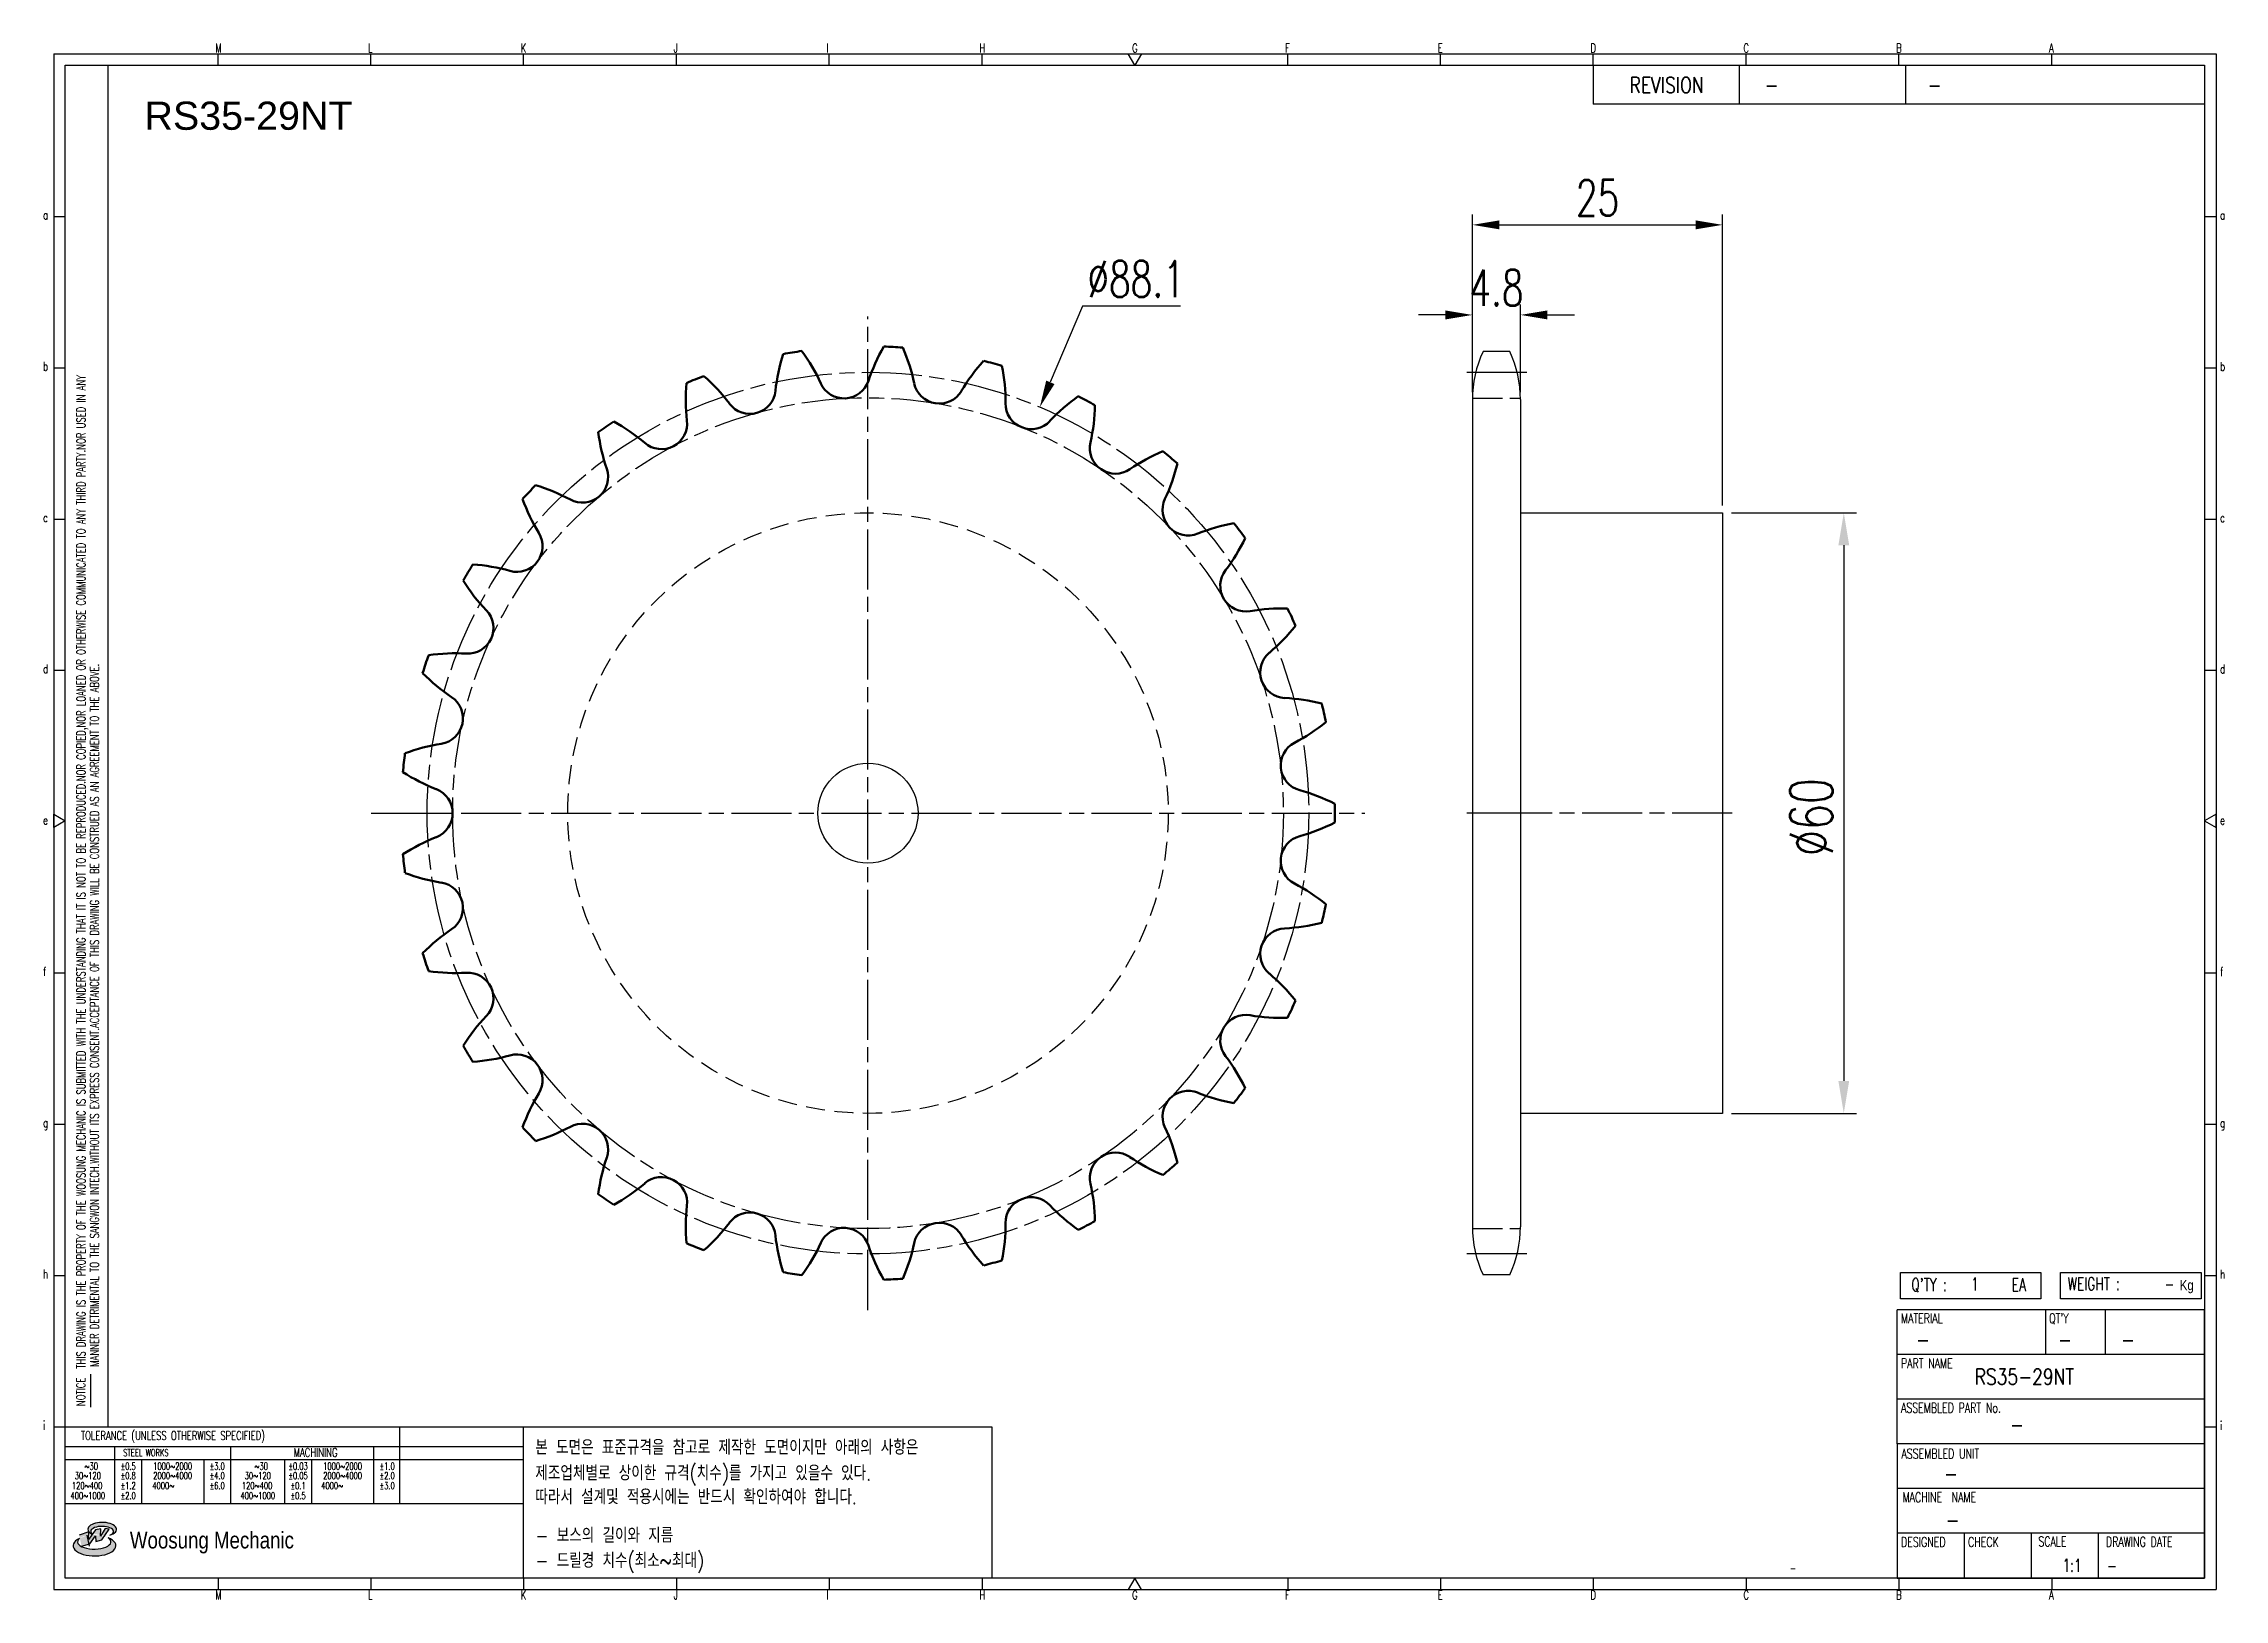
# Model space of a CAD drawing. Header units: millimetres. Extents: x -44811 to -44593, y 1097 to 1252.
import ezdxf
from ezdxf.enums import TextEntityAlignment as Align

# ---------------------------------------------------------------- set-up
doc = ezdxf.new("R2010")
doc.units = ezdxf.units.MM
for name, pattern in [('AM_ISO02W050', [7.5, 6, -1.5]), ('AM_ISO02W050x2', [3.75, 3, -0.75]), ('AM_ISO08W050', [18, 12, -1.5, 3, -1.5]), ('AM_ISO08W050x2', [9, 6, -0.75, 1.5, -0.75]), ('HIDDEN', [9.525, 6.35, -3.175])]:
    doc.linetypes.add(name, pattern=pattern)
for name, color, linetype, lineweight in [('AM_0N', 7, 'Continuous', 50), ('AM_3N', 6, 'AM_ISO02W050', 25), ('AM_7', 4, 'AM_ISO08W050', 25), ('AM_7N', 4, 'AM_ISO08W050', 25)]:
    doc.layers.add(name, color=color, linetype=linetype, lineweight=lineweight)
for name, color, linetype in [('HL', 2, 'HIDDEN'), ('S-DIM', 7, 'Continuous'), ('TITLE', 7, 'Continuous'), ('도면레이아웃', 7, 'Continuous')]:
    doc.layers.add(name, color=color, linetype=linetype)
doc.styles.add('HAN', font='ROMANS.shx', dxfattribs={"width": 0.7, "bigfont": 'whgtxt.shx'})
doc.styles.add('HKD_ST2', font='romans.shx', dxfattribs={"width": 0.7, "height": 4, "bigfont": '@extfont2.shx'})
doc.styles.add('HSG', font='SIMPLEX.shx', dxfattribs={"width": 0.7, "bigfont": 'HSG.shx'})
doc.styles.add('ROMANS', font='romans.shx', dxfattribs={"width": 0.7, "bigfont": 'whgtxt.shx'})
doc.styles.add('SLDTEXTSTYLE4', font='arial.ttf', dxfattribs={"width": 0.8})
doc.styles.get("Standard").update_dxf_attribs({"font": 'arial.ttf'})
doc.dimstyles.new('APP6', dxfattribs={"dimscale": 1.5, "dimtxt": 2.4, "dimasz": 1.8, "dimexe": 0.7, "dimexo": 0.5, "dimgap": 0.6, "dimtad": 1, "dimtoh": 1, "dimdec": 1, "dimrnd": 0.01, "dimzin": 9, "dimdsep": 46, "dimtxsty": 'HSG', "dimcen": 0, "dimclrd": 1, "dimclre": 1, "dimclrt": 256, "dimazin": 2, "dimtp": 1, "dimtm": 1, "dimtfac": 0.5, "dimtdec": 1, "dimtofl": 0, "dimtmove": 0, "dimatfit": 3, "dimfxl": 0, "dimtvp": 1, "dimtolj": 2, "dimlwd": -1, "dimlwe": -1, "dimarcsym": 0})
doc.dimstyles.new('APP8', dxfattribs={"dimscale": 1.8, "dimtxt": 2.4, "dimasz": 1.8, "dimexe": 0.7, "dimexo": 0.5, "dimgap": 0.6, "dimtad": 1, "dimtoh": 1, "dimdec": 1, "dimrnd": 0.01, "dimzin": 9, "dimdsep": 46, "dimtxsty": 'HSG', "dimcen": 0, "dimclrd": 1, "dimclre": 1, "dimclrt": 256, "dimazin": 2, "dimtp": 1, "dimtm": 1, "dimtfac": 0.5, "dimtdec": 1, "dimtofl": 0, "dimtmove": 0, "dimatfit": 3, "dimfxl": 0, "dimtvp": 1, "dimtolj": 2, "dimlwd": -1, "dimlwe": -1, "dimarcsym": 0})

# ---------------------------------------------------------------- blocks, each defined once
blk = doc.blocks.new('SUYWSHJH')
at = {"layer": '도면레이아웃'}
h = blk.add_hatch(color=10, dxfattribs=at)
h.paths.add_polyline_path([(1.544, 35.177), (1.554, 34.966), (1.779, 35.034), (2.054, 35.422), (1.908, 35.446), (1.728, 35.167), (1.741, 35.439), (1.547, 35.405), (1.292, 35.041), (1.295, 35.33), (0.943, 35.208), (1.03, 34.8), (1.336, 34.885)])
edge = h.paths.add_edge_path()
edge.add_ellipse((1.795, 35.421), major_axis=(-0.53, 0), ratio=0.487785, start_angle=122.36065, end_angle=403.39574)
edge.add_line((1.411, 35.244), (1.419, 35.261))
edge.add_ellipse((1.798, 35.344), major_axis=(-0.423, 0), ratio=0.444396, start_angle=131.58977, end_angle=386.19408, ccw=False)
edge = h.paths.add_edge_path()
edge.add_ellipse((1.512, 34.815), major_axis=(-0.793, 0), ratio=0.480113, start_angle=314.67633, end_angle=590.85213)
edge.add_ellipse((1.501, 34.958), major_axis=(-0.62, 0), ratio=0.43311, start_angle=331.7024, end_angle=574.42495, ccw=False)
for p, q in [((0, 90.118), (80.15, 90.118)), ((0, 90.118), (0, 33.191)), ((6.089, 89.693), (6.089, 90.118)), ((11.753, 89.693), (11.753, 90.118)), ((17.418, 89.693), (17.418, 90.118)), ((23.082, 89.693), (23.082, 90.118)), ((28.746, 89.693), (28.746, 90.118)), ((34.411, 89.693), (34.411, 90.118)), ((45.739, 89.693), (45.739, 90.118)), ((51.404, 89.693), (51.404, 90.118)), ((57.068, 89.693), (57.068, 90.118)), ((62.732, 89.693), (62.732, 90.118)), ((68.397, 89.693), (68.397, 90.118)), ((74.061, 89.693), (74.061, 90.118)), ((80.15, 90.118), (80.15, 33.191)), ((0, 84.085), (0.425, 84.085)), ((79.725, 84.085), (80.15, 84.085)), ((0, 78.478), (0.425, 78.478)), ((79.725, 78.478), (80.15, 78.478)), ((0, 72.87), (0.425, 72.87)), ((79.725, 72.87), (80.15, 72.87)), ((0, 67.262), (0.425, 67.262)), ((79.725, 67.262), (80.15, 67.262)), ((0, 56.047), (0.425, 56.047)), ((79.725, 56.047), (80.15, 56.047)), ((0, 50.439), (0.425, 50.439)), ((79.725, 50.439), (80.15, 50.439)), ((0, 44.832), (0.425, 44.832)), ((79.725, 44.832), (80.15, 44.832)), ((1.377, 39.947), (1.377, 41.174)), ((0, 39.224), (0.425, 39.224)), ((79.725, 39.224), (80.15, 39.224)), ((0, 33.191), (80.15, 33.191)), ((6.089, 33.616), (6.089, 33.191)), ((11.753, 33.616), (11.753, 33.191)), ((17.418, 33.616), (17.418, 33.191)), ((23.082, 33.616), (23.082, 33.191)), ((28.746, 33.616), (28.746, 33.191)), ((34.411, 33.616), (34.411, 33.191)), ((45.739, 33.616), (45.739, 33.191)), ((51.404, 33.616), (51.404, 33.191)), ((57.068, 33.616), (57.068, 33.191)), ((62.732, 33.616), (62.732, 33.191)), ((68.397, 33.616), (68.397, 33.191)), ((74.061, 33.616), (74.061, 33.191))]:
    blk.add_line(p, q)
at = {"color": 2}
for p, q in [((2.017, 39.224), (2.017, 89.693)), ((0.425, 39.224), (17.418, 39.224)), ((12.816, 39.224), (12.816, 36.382)), ((17.418, 33.616), (17.418, 39.224)), ((0.425, 38.487), (17.418, 38.487)), ((0.425, 38.012), (17.418, 38.012)), ((2.257, 38.487), (2.257, 36.382)), ((3.257, 38.012), (3.257, 36.382)), ((5.557, 38.012), (5.557, 36.382)), ((6.557, 38.5), (6.557, 36.382)), ((8.557, 38.012), (8.557, 36.382)), ((9.557, 38.026), (9.557, 36.382)), ((11.857, 38.487), (11.857, 36.382)), ((0.425, 36.382), (17.418, 36.382))]:
    blk.add_line(p, q, dxfattribs=at)
at = {"color": 6, "ltscale": 0.5}
for p, q in [((57.068, 89.693), (57.068, 88.246)), ((62.47, 89.693), (62.47, 88.246)), ((68.635, 89.693), (68.635, 88.246)), ((79.725, 88.246), (57.068, 88.246)), ((68.336, 38.59), (68.336, 43.563)), ((79.725, 43.563), (68.336, 43.563)), ((73.827, 43.563), (73.827, 41.905)), ((76.037, 43.563), (76.037, 41.905)), ((79.725, 38.59), (79.725, 43.563)), ((79.725, 41.905), (68.336, 41.905)), ((79.725, 40.248), (68.336, 40.248)), ((68.336, 38.59), (68.336, 33.616)), ((79.725, 38.59), (68.336, 38.59)), ((79.725, 33.616), (79.725, 38.59)), ((79.725, 36.932), (68.336, 36.932)), ((79.725, 35.274), (68.336, 35.274)), ((70.822, 33.616), (70.822, 35.274)), ((73.309, 33.616), (73.309, 35.274)), ((75.796, 33.616), (75.796, 35.274)), ((68.336, 33.616), (79.725, 33.616))]:
    blk.add_line(p, q, dxfattribs=at)
for points in [[(40.075, 89.693), (39.83, 90.118), (40.32, 90.118)], [(0.425, 89.693), (79.725, 89.693), (79.725, 33.616), (0.425, 33.616)], [(0.425, 61.679), (0, 61.433), (0, 61.924)], [(79.725, 61.679), (80.15, 61.433), (80.15, 61.924)], [(40.075, 33.616), (39.83, 33.191), (40.32, 33.191)]]:
    blk.add_lwpolyline(points, close=True)
at = {"layer": 'TITLE', "color": 20}
for p, q in [((68.449, 43.961), (68.449, 44.936)), ((68.449, 44.936), (73.654, 44.936)), ((73.654, 44.936), (73.654, 43.961)), ((74.39, 43.961), (74.39, 44.936)), ((74.39, 44.936), (79.595, 44.936)), ((79.595, 44.936), (79.595, 43.961)), ((73.654, 43.961), (68.449, 43.961)), ((79.595, 43.961), (74.39, 43.961))]:
    blk.add_line(p, q, dxfattribs=at)
at = {"layer": '도면레이아웃'}
for p, q in [((1.295, 35.33), (0.943, 35.208)), ((1.03, 34.8), (1.336, 34.885)), ((1.224, 35.208), (1.311, 34.8)), ((1.224, 35.208), (1.224, 35.208)), ((1.547, 35.405), (1.292, 35.041)), ((1.292, 35.041), (1.295, 35.33)), ((1.336, 34.885), (1.544, 35.177)), ((1.419, 35.261), (1.411, 35.244)), ((1.544, 35.177), (1.554, 34.966)), ((1.741, 35.439), (1.547, 35.405)), ((1.554, 34.966), (1.779, 35.034)), ((1.908, 35.446), (1.728, 35.167)), ((1.728, 35.167), (1.741, 35.439)), ((1.779, 35.034), (2.054, 35.422)), ((2.054, 35.422), (1.908, 35.446))]:
    blk.add_line(p, q, dxfattribs=at)
for centre, major_axis, ratio, start_param, end_param in [((1.795, 35.421), (-0.53, 0), 0.487785, 2.135596, 7.040584), ((1.512, 34.815), (-0.793, 0), 0.480113, 5.492138, 10.312315), ((1.501, 34.958), (-0.62, 0), 0.43311, 5.789299, 10.025607), ((1.798, 35.344), (-0.423, 0), 0.444396, 2.296675, 6.740358)]:
    blk.add_ellipse(centre, major_axis=major_axis, ratio=ratio, start_param=start_param, end_param=end_param, dxfattribs=at)
at = {"color": 4, "style": 'HKD_ST2', "width": 0.7}
for s, p in [('M', (5.988, 90.164)), ('L', (11.652, 90.164)), ('K', (17.316, 90.164)), ('J', (22.981, 90.164)), ('I', (28.645, 90.164)), ('H', (34.309, 90.164)), ('G', (39.974, 90.164)), ('F', (45.638, 90.164)), ('E', (51.302, 90.164)), ('D', (56.967, 90.164)), ('C', (62.631, 90.164)), ('B', (68.295, 90.164)), ('A', (73.96, 90.164)), ('a', (-0.395, 83.976)), ('a', (80.305, 83.97)), ('b', (-0.395, 78.368)), ('b', (80.305, 78.362)), ('c', (-0.395, 72.76)), ('c', (80.305, 72.754)), ('d', (-0.395, 67.153)), ('d', (80.305, 67.147)), ('e', (-0.395, 61.545)), ('e', (80.305, 61.539)), ('f', (-0.395, 55.937)), ('f', (80.305, 55.931)), ('g', (-0.395, 50.33)), ('g', (80.305, 50.324)), ('h', (-0.395, 44.722)), ('h', (80.305, 44.716)), ('i', (-0.395, 39.114)), ('i', (80.305, 39.108)), ('M', (5.988, 32.824)), ('L', (11.652, 32.824)), ('K', (17.316, 32.824)), ('J', (22.981, 32.824)), ('I', (28.645, 32.824)), ('H', (34.309, 32.824)), ('G', (39.974, 32.824)), ('F', (45.638, 32.824)), ('E', (51.302, 32.824)), ('D', (56.967, 32.824)), ('C', (62.631, 32.824)), ('B', (68.295, 32.824)), ('A', (73.96, 32.824))]:
    blk.add_text(s, height=0.326, dxfattribs=at).set_placement(p)
for s, height, style, width, p in [('REVISION', 0.5806, 'HAN', 0.8, (58.415, 88.664)), ('-', 0.581, 'HAN', 0.8, (63.426, 88.664)), ('-', 0.581, 'HAN', 0.8, (69.468, 88.664)), ("Q'TY : ", 0.4746, 'HKD_ST2', 0.7, (68.857, 44.253)), ('1', 0.475, 'HKD_ST2', 0.7, (71.071, 44.275)), ('EA', 0.4746, 'HKD_ST2', 0.7, (72.578, 44.253)), ('WEIGHT : ', 0.4746, 'HKD_ST2', 0.7, (74.65, 44.286)), ('-', 0.581, 'HAN', 0.8, (69.029, 42.157)), ('-', 0.581, 'HAN', 0.8, (74.289, 42.157)), ('-', 0.581, 'HAN', 0.8, (76.623, 42.157)), ('-', 0.581, 'HAN', 0.8, (72.515, 39.013)), ('-', 0.581, 'HAN', 0.8, (70.067, 37.189)), ('-', 0.581, 'HAN', 0.8, (70.126, 35.48)), ('1:1', 0.4746, 'HKD_ST2', 0.7, (74.458, 33.848)), ('-', 0.475, 'HKD_ST2', 0.7, (76.112, 33.837))]:
    blk.add_text(s, height=height, dxfattribs=dict(style=style, width=width)).set_placement(p)
at = {"color": 1, "style": 'HKD_ST2', "width": 0.7}
for s, p in [(' THIS DRAWING IS THE PROPERTY OF THE WOOSUNG MECHANIC IS SUBMITTED WITH THE UNDERSTANDING THAT IT IS NOT TO BE REPRODUCED.NOR COPIED,NOR LOANED OR OTHERWISE COMMUNICATED TO ANY THIRD PARTY.NOR USED IN ANY', (1.173, 41.217)), ('MANNER DETRIMENTAL TO THE SANGWON INTECH.WITHOUT ITS EXPRESS CONSENT.ACCEPTANCE OF THIS DRAWING WILL BE CONSTRUED AS AN AGREEMENT TO THE ABOVE.', (1.672, 41.447))]:
    blk.add_text(s, height=0.326266, rotation=90, dxfattribs=at).set_placement(p)
at = {"style": 'HKD_ST2', "width": 0.7}
blk.add_text('-', height=0.475, dxfattribs=at).set_placement((78.613, 44.286), align=Align.RIGHT)
at = {"color": 4, "style": 'HKD_ST2', "width": 0.7}
for s, height, p in [('MATERIAL', 0.3651, (68.474, 43.425)), ("QT'Y", 0.3651, (73.965, 43.425)), ('PART NAME', 0.3651, (68.474, 41.756)), ('ASSEMBLED PART No.', 0.36511, (68.474, 40.109)), ('ASSEMBLED UNIT', 0.36511, (68.49, 38.408)), ('MACHINE  NAME', 0.36511, (68.532, 36.794)), ('DESIGNED', 0.3651, (68.474, 35.136)), ('CHECK', 0.3651, (70.961, 35.136)), ('SCALE', 0.3651, (73.566, 35.153)), ('DRAWING DATE', 0.36511, (76.071, 35.141))]:
    blk.add_text(s, height=height, dxfattribs=at).set_placement(p, align=Align.TOP_LEFT)
at = {"style": 'HKD_ST2', "width": 0.7}
blk.add_text('NOTICE', height=0.3263, rotation=90, dxfattribs=at).set_placement((1.163, 39.988))
for s, height, style, width, p in [('TOLERANCE (UNLESS OTHERWISE SPECIFIED)', 0.32627, 'HKD_ST2', 0.7, (4.417, 38.896)), ('-', 0.326, 'ROMANS', 0.65, (64.469, 33.975))]:
    blk.add_text(s, height=height, dxfattribs=dict(style=style, width=width)).set_placement(p, align=Align.MIDDLE_CENTER)
at = {"color": 4, "style": 'HKD_ST2', "width": 0.7}
for s, height, p in [('STEEL WORKS', 0.26101, (3.416, 38.268)), ('MACHINING', 0.3263, (9.707, 38.27)), ('%%P0.5', 0.261, (2.757, 37.762)), ('%%P0.8', 0.261, (2.757, 37.411)), ('%%P3.0', 0.261, (6.057, 37.762)), ('%%P4.0', 0.261, (6.057, 37.411)), ('%%P0.03', 0.261, (9.057, 37.762)), ('%%P0.05', 0.261, (9.057, 37.411)), ('%%P1.0', 0.261, (12.357, 37.762)), ('%%P2.0', 0.261, (12.357, 37.411)), ('%%P1.2', 0.261, (2.757, 37.045)), ('%%P2.0', 0.261, (2.757, 36.67)), ('%%P6.0', 0.261, (6.057, 37.045)), ('%%P0.1', 0.261, (9.057, 37.045)), ('%%P0.5', 0.261, (9.057, 36.67)), ('%%P3.0', 0.261, (12.357, 37.045))]:
    blk.add_text(s, height=height, dxfattribs=at).set_placement(p, align=Align.MIDDLE)
for s, height, p in [('30%%126120', 0.261, (1.263, 37.411)), ('%%12630', 0.261, (1.389, 37.762)), ('2000%%1264000', 0.26101, (4.407, 37.411)), ('1000%%1262000', 0.26101, (4.407, 37.762)), ('30%%126120', 0.261, (7.563, 37.411)), ('%%12630', 0.261, (7.689, 37.762)), ('2000%%1264000', 0.26101, (10.707, 37.411)), ('1000%%1262000', 0.26101, (10.707, 37.762)), ('400%%1261000', 0.26101, (1.263, 36.67)), ('120%%126400', 0.26101, (1.237, 37.045)), ('4000%%126', 0.261, (4.061, 37.045)), ('400%%1261000', 0.26101, (7.563, 36.67)), ('120%%126400', 0.26101, (7.537, 37.045)), ('4000%%126', 0.261, (10.321, 37.045))]:
    blk.add_text(s, height=height, dxfattribs=at).set_placement(p, align=Align.MIDDLE_CENTER)
at = {"color": 1, "style": 'SLDTEXTSTYLE4', "width": 0.8}
blk.add_text('Woosung Mechanic', height=0.61957, dxfattribs=at).set_placement((2.822, 34.711))
at = {"layer": 'TITLE', "width": 0.8}
blk.add_text('Kg', height=0.3789, dxfattribs=at).set_placement((78.807, 44.286))
blk = doc.blocks.new('*D310')
at = {"layer": 'Defpoints', "color": 0, "transparency": 16777216}
for p in [(-44643.26, 1205.13), (-44643.26, 1145.13), (-44631.15, 1145.13)]:
    blk.add_point(p, dxfattribs=at)
at = {"layer": 'S-DIM', "color": 1, "transparency": 16777216}
for p, q in [((-44642.36, 1205.13), (-44629.89, 1205.13)), ((-44631.15, 1201.89), (-44631.15, 1148.37)), ((-44642.36, 1145.13), (-44629.89, 1145.13))]:
    blk.add_line(p, q, dxfattribs=at)
for points in [[(-44631.69, 1201.89), (-44630.61, 1201.89), (-44631.15, 1205.13)], [(-44631.69, 1148.37), (-44630.61, 1148.37), (-44631.15, 1145.13)]]:
    blk.add_solid(points, dxfattribs=at)
at = {"layer": 'S-DIM', "transparency": 16777216, "insert": (-44634.39, 1174.74), "char_height": 4.32, "attachment_point": 5, "rotation": 90, "style": 'HSG'}
blk.add_mtext('\\A2;%%c60', dxfattribs=at)
blk = doc.blocks.new('*D311')
at = {"layer": 'Defpoints', "color": 0, "transparency": 16777216}
for p in [(-44711.49, 1215.69), (-44745.83, 1134.56)]:
    blk.add_point(p, dxfattribs=at)
at = {"layer": 'S-DIM', "color": 1, "transparency": 16777216}
for p, q in [((-44707.21, 1225.8), (-44710.44, 1218.18)), ((-44697.43, 1225.8), (-44707.21, 1225.8))]:
    blk.add_line(p, q, dxfattribs=at)
blk.add_solid([(-44710.85, 1218.35), (-44710.02, 1218), (-44711.49, 1215.69)], dxfattribs=at)
at = {"layer": 'S-DIM', "transparency": 16777216, "insert": (-44701.87, 1228.5), "char_height": 3.6, "attachment_point": 5, "style": 'HSG'}
blk.add_mtext('\\A2;∅88.1', dxfattribs=at)
blk = doc.blocks.new('*D312')
at = {"layer": 'Defpoints', "color": 0, "transparency": 16777216}
for p in [(-44663.46, 1224.91), (-44668.26, 1216.45), (-44663.46, 1216.45)]:
    blk.add_point(p, dxfattribs=at)
at = {"layer": 'S-DIM', "color": 1, "transparency": 16777216}
for p, q in [((-44670.96, 1224.91), (-44673.66, 1224.91)), ((-44668.26, 1217.2), (-44668.26, 1225.96)), ((-44663.46, 1217.2), (-44663.46, 1225.96)), ((-44660.76, 1224.91), (-44658.06, 1224.91))]:
    blk.add_line(p, q, dxfattribs=at)
for points in [[(-44670.96, 1225.36), (-44670.96, 1224.46), (-44668.26, 1224.91)], [(-44660.76, 1225.36), (-44660.76, 1224.46), (-44663.46, 1224.91)]]:
    blk.add_solid(points, dxfattribs=at)
at = {"layer": 'S-DIM', "transparency": 16777216, "insert": (-44665.86, 1227.61), "char_height": 3.6, "attachment_point": 5, "style": 'HSG'}
blk.add_mtext('\\A2;4.8', dxfattribs=at)
blk = doc.blocks.new('*D313')
at = {"layer": 'Defpoints', "color": 0, "transparency": 16777216}
for p in [(-44643.26, 1233.91), (-44668.26, 1216.45), (-44643.26, 1205.13)]:
    blk.add_point(p, dxfattribs=at)
at = {"layer": 'S-DIM', "color": 1, "transparency": 16777216}
for p, q in [((-44668.26, 1217.2), (-44668.26, 1234.96)), ((-44665.56, 1233.91), (-44645.96, 1233.91)), ((-44643.26, 1205.88), (-44643.26, 1234.96))]:
    blk.add_line(p, q, dxfattribs=at)
for points in [[(-44665.56, 1234.36), (-44665.56, 1233.46), (-44668.26, 1233.91)], [(-44645.96, 1234.36), (-44645.96, 1233.46), (-44643.26, 1233.91)]]:
    blk.add_solid(points, dxfattribs=at)
at = {"layer": 'S-DIM', "transparency": 16777216, "insert": (-44655.76, 1236.61), "char_height": 3.6, "attachment_point": 5, "style": 'HSG'}
blk.add_mtext('\\A2;25', dxfattribs=at)

msp = doc.modelspace()

# ---------------------------------------------------------------- linework, layer by layer
for p, q in [((-44664.53, 1221.25), (-44667.19, 1221.25)), ((-44668.26, 1216.45), (-44668.26, 1133.8)), ((-44663.46, 1216.45), (-44663.46, 1133.8)), ((-44664.53, 1129), (-44667.19, 1129))]:
    msp.add_line(p, q)
at = {"color": 3}
msp.add_line((-44775.84, 1175.13), (-44770.17, 1175.13), dxfattribs=at)
msp.add_lwpolyline([(-44663.46, 1205.13), (-44643.26, 1205.13), (-44643.26, 1145.13), (-44663.46, 1145.13)])
at = {"color": 4}
msp.add_lwpolyline([(-44763.07, 1113.82), (-44716.27, 1113.82), (-44716.27, 1098.7), (-44763.07, 1098.7)], close=True, dxfattribs=at)
msp.add_circle((-44728.66, 1175.13), 5)
for centre, start, end in [((-44656.96, 1216.45), 154.8633, 180), ((-44674.76, 1216.45), 0, 25.1367), ((-44656.96, 1133.8), 180, 205.1367), ((-44674.76, 1133.8), 334.8633, 0)]:
    msp.add_arc(centre, 11.3, start, end)
at = {"layer": 'AM_0N'}
for centre, radius, start, end in [((-44719.11, 1215.34), 18.9, 162.5718, 173.9655), ((-44728.66, 1175.13), 46.65, 98.1505, 100.4702), ((-44750.55, 1210.18), 18.9, 24.6552, 36.0488), ((-44710.69, 1212.34), 18.9, 150.158, 161.5517), ((-44728.66, 1175.13), 46.65, 85.7367, 88.0564), ((-44742.5, 1214.07), 18.9, 12.2414, 23.6351), ((-44728.66, 1175.13), 46.65, 110.5643, 112.884), ((-44757.58, 1204.66), 18.9, 37.069, 48.4626), ((-44731.05, 1219.14), 2.57, 204.6552, 341.5517), ((-44703.11, 1207.61), 18.9, 137.7443, 149.1379), ((-44728.66, 1175.13), 46.65, 73.3229, 75.6426), ((-44733.81, 1216.13), 18.9, 359.8276, 11.2213), ((-44727.97, 1216.45), 18.9, 174.9856, 186.3793), ((-44740.45, 1217.59), 2.57, 217.069, 353.9655), ((-44721.53, 1218.62), 2.57, 192.2414, 329.1379), ((-44712.35, 1216.07), 2.57, 179.8276, 316.7241), ((-44696.72, 1201.36), 18.9, 125.3305, 136.7241), ((-44728.66, 1175.13), 46.65, 60.9091, 63.2288), ((-44728.66, 1175.13), 46.65, 122.9781, 125.2978), ((-44763.25, 1197.75), 18.9, 49.4828, 60.8764), ((-44749.3, 1214.07), 2.57, 229.4828, 6.3793), ((-44724.87, 1216.28), 18.9, 347.4138, 358.8075), ((-44736.87, 1215.63), 18.9, 187.3994, 198.7931), ((-44703.93, 1211.61), 2.57, 167.4138, 304.3103), ((-44757.19, 1208.72), 2.57, 241.8966, 18.7931), ((-44691.83, 1193.88), 18.9, 112.9167, 124.3103), ((-44728.66, 1175.13), 46.65, 48.4953, 50.815), ((-44716.11, 1214.51), 18.9, 335, 346.3937), ((-44728.66, 1175.13), 46.65, 135.3919, 137.7116), ((-44767.3, 1189.79), 18.9, 61.8966, 73.2902), ((-44745.39, 1212.92), 18.9, 199.8132, 211.2069), ((-44696.66, 1205.44), 2.57, 155, 291.8966), ((-44763.75, 1201.8), 2.57, 254.3103, 31.2069), ((-44688.66, 1185.52), 18.9, 100.5029, 111.8966), ((-44728.66, 1175.13), 46.65, 36.0815, 38.4012), ((-44707.94, 1210.89), 18.9, 322.5862, 333.9799), ((-44728.66, 1175.13), 46.65, 147.8057, 150.1254), ((-44769.55, 1181.14), 18.9, 74.3103, 85.704), ((-44690.89, 1197.85), 2.57, 142.5862, 279.4828), ((-44753.12, 1208.44), 18.9, 212.227, 223.6207), ((-44768.66, 1193.63), 2.57, 266.7241, 43.6207), ((-44687.36, 1176.68), 18.9, 88.0891, 99.4828), ((-44728.66, 1175.13), 46.65, 23.6677, 25.9875), ((-44700.74, 1205.6), 18.9, 310.1724, 321.5661), ((-44728.66, 1175.13), 46.65, 160.2194, 162.5392), ((-44769.89, 1172.2), 18.9, 86.7241, 98.1178), ((-44686.89, 1189.2), 2.57, 130.1724, 267.069), ((-44759.71, 1202.4), 18.9, 224.6408, 236.0345), ((-44771.7, 1184.6), 2.57, 279.1379, 56.0345), ((-44687.99, 1167.76), 18.9, 75.6753, 87.069), ((-44728.66, 1175.13), 46.65, 11.2539, 13.5737), ((-44694.84, 1198.88), 18.9, 297.7586, 309.1523), ((-44728.66, 1175.13), 46.65, 172.6332, 174.953), ((-44768.29, 1163.41), 18.9, 99.1379, 110.5316), ((-44684.84, 1179.89), 2.57, 117.7586, 254.6552), ((-44764.85, 1195.09), 18.9, 237.0546, 248.4483), ((-44772.73, 1175.13), 2.57, 291.5517, 68.4483), ((-44690.52, 1159.19), 18.9, 63.2615, 74.6552), ((-44728.66, 1175.13), 46.65, 358.8401, 1.1599), ((-44764.85, 1155.16), 18.9, 111.5517, 122.9454), ((-44684.84, 1170.36), 2.57, 105.3448, 242.2414), ((-44690.52, 1191.06), 18.9, 285.3448, 296.7385), ((-44728.66, 1175.13), 46.65, 185.047, 187.3668), ((-44768.29, 1186.84), 18.9, 249.4684, 260.8621), ((-44771.7, 1165.65), 2.57, 303.9655, 80.8621), ((-44694.84, 1151.37), 18.9, 50.8477, 62.2414), ((-44728.66, 1175.13), 46.65, 346.4263, 348.7461), ((-44687.99, 1182.49), 18.9, 272.931, 284.3247), ((-44759.71, 1147.85), 18.9, 123.9655, 135.3592), ((-44686.89, 1161.05), 2.57, 92.931, 229.8276), ((-44728.66, 1175.13), 46.65, 197.4608, 199.7806), ((-44769.89, 1178.05), 18.9, 261.8822, 273.2759), ((-44768.66, 1156.62), 2.57, 316.3793, 93.2759), ((-44700.74, 1144.65), 18.9, 38.4339, 49.8276), ((-44690.89, 1152.4), 2.57, 80.5172, 217.4138), ((-44728.66, 1175.13), 46.65, 334.0125, 336.3323), ((-44753.12, 1141.81), 18.9, 136.3793, 147.773), ((-44687.36, 1173.57), 18.9, 260.5172, 271.9109), ((-44728.66, 1175.13), 46.65, 209.8746, 212.1943), ((-44769.55, 1169.12), 18.9, 274.296, 285.6897), ((-44763.75, 1148.45), 2.57, 328.7931, 105.6897), ((-44707.94, 1139.36), 18.9, 26.0201, 37.4138), ((-44745.39, 1137.33), 18.9, 148.7931, 160.1868), ((-44696.66, 1144.82), 2.57, 68.1034, 205), ((-44688.66, 1164.73), 18.9, 248.1034, 259.4971), ((-44728.66, 1175.13), 46.65, 321.5988, 323.9185), ((-44757.19, 1141.53), 2.57, 341.2069, 118.1034), ((-44728.66, 1175.13), 46.65, 222.2884, 224.6081), ((-44767.3, 1160.47), 18.9, 286.7098, 298.1034), ((-44716.11, 1135.75), 18.9, 13.6063, 25), ((-44736.87, 1134.62), 18.9, 161.2069, 172.6006), ((-44703.93, 1138.65), 2.57, 55.6897, 192.5862), ((-44691.83, 1156.38), 18.9, 235.6897, 247.0833), ((-44728.66, 1175.13), 46.65, 309.185, 311.5047), ((-44763.25, 1152.5), 18.9, 299.1236, 310.5172), ((-44749.3, 1136.19), 2.57, 353.6207, 130.5172), ((-44724.87, 1133.97), 18.9, 1.1925, 12.5862), ((-44728.66, 1175.13), 46.65, 234.7022, 237.0219), ((-44727.97, 1133.8), 18.9, 173.6207, 185.0144), ((-44712.35, 1134.18), 2.57, 43.2759, 180.1724), ((-44696.72, 1148.9), 18.9, 223.2759, 234.6695), ((-44757.58, 1145.6), 18.9, 311.5374, 322.931), ((-44740.45, 1132.66), 2.57, 6.0345, 142.931), ((-44731.05, 1131.12), 2.57, 18.4483, 155.3448), ((-44721.53, 1131.63), 2.57, 30.8621, 167.7586), ((-44733.81, 1134.12), 18.9, 348.7787, 0.1724), ((-44728.66, 1175.13), 46.65, 296.7712, 299.0909), ((-44728.66, 1175.13), 46.65, 247.116, 249.4357), ((-44719.11, 1134.92), 18.9, 186.0345, 197.4282), ((-44750.55, 1140.07), 18.9, 323.9512, 335.3448), ((-44710.69, 1137.91), 18.9, 198.4483, 209.842), ((-44742.5, 1136.18), 18.9, 336.3649, 347.7586), ((-44703.11, 1142.64), 18.9, 210.8621, 222.2557), ((-44728.66, 1175.13), 46.65, 259.5298, 261.8495), ((-44728.66, 1175.13), 46.65, 284.3574, 286.6771), ((-44728.66, 1175.13), 46.65, 271.9436, 274.2633)]:
    msp.add_arc(centre, radius, start, end, dxfattribs=at)
at = {"layer": 'AM_3N', "linetype": 'AM_ISO02W050x2'}
for p, q in [((-44668.26, 1216.61), (-44663.46, 1216.61)), ((-44668.26, 1133.64), (-44663.46, 1133.64))]:
    msp.add_line(p, q, dxfattribs=at)
at = {"layer": 'AM_7', "linetype": 'AM_ISO08W050x2'}
for p, q in [((-44662.81, 1219.17), (-44668.92, 1219.17)), ((-44662.81, 1175.13), (-44668.92, 1175.13)), ((-44642.3, 1175.13), (-44668.92, 1175.13)), ((-44662.81, 1131.08), (-44668.92, 1131.08))]:
    msp.add_line(p, q, dxfattribs=at)
for radius in [44.05, 41.51]:
    msp.add_circle((-44728.66, 1175.13), radius, dxfattribs=at)
at = {"layer": 'AM_7N', "linetype": 'AM_ISO08W050x2'}
for p, q in [((-44728.66, 1125.48), (-44728.66, 1224.77)), ((-44778.31, 1175.13), (-44679.01, 1175.13))]:
    msp.add_line(p, q, dxfattribs=at)
at = {"layer": 'HL', "ltscale": 0.3}
msp.add_circle((-44728.66, 1175.13), 30, dxfattribs=at)

# ---------------------------------------------------------------- block references
at = {"xscale": 2.695730868156599, "yscale": 2.695730868156599, "zscale": 2.695730868156599}
msp.add_blockref('SUYWSHJH', (-44810.02, 1008.08), dxfattribs=at)

# ---------------------------------------------------------------- texts
at = {"color": 2}
msp.add_text('RS35-29NT', height=2.817, dxfattribs=at).set_placement((-44800.95, 1243.41))
at = {"style": 'HAN', "width": 0.8}
msp.add_text('RS35-29NT', height=1.565, dxfattribs=at).set_placement((-44618.07, 1118.03))
at = {"color": 4, "style": 'HAN', "width": 0.8}
for s, p in [('본 도면은 표준규격을 참고로 제작한 도면이지만 아래의 사항은', (-44761.9, 1111.02)), ('제조업체별로 상이한 규격(치수)를 가지고 있을수 있다.', (-44761.9, 1108.45)), ('따라서 설계및 적용시에는 반드시 확인하여야 합니다.', (-44761.9, 1106.07)), ('- 보스의 길이와 지름', (-44761.9, 1102.23)), ('- 드릴경 치수(최소~최대)', (-44761.9, 1099.71))]:
    msp.add_text(s, height=1.4809, dxfattribs=at).set_placement(p)

# ---------------------------------------------------------------- dimensions: what is measured, and where the dimension line sits
at = {"layer": 'S-DIM'}
dim = msp.add_linear_dim(base=(-44643.26, 1233.91), p1=(-44668.26, 1216.45), p2=(-44643.26, 1205.13), dimstyle='APP6', dxfattribs=at)
dim.commit()
dim.dimension.update_dxf_attribs({"geometry": '*D313', "text_midpoint": (-44655.76, 1236.61)})
dim = msp.add_diameter_dim_2p(p1=(-44745.83, 1134.56), p2=(-44711.49, 1215.69), dimstyle='APP6', dxfattribs=at)
dim.commit()
dim.dimension.update_dxf_attribs({"geometry": '*D311', "text_midpoint": (-44701.87, 1225.8), "dimtype": 163})
dim = msp.add_linear_dim(base=(-44663.46, 1224.91), p1=(-44668.26, 1216.45), p2=(-44663.46, 1216.45), dimstyle='APP6', dxfattribs=at)
dim.commit()
dim.dimension.update_dxf_attribs({"geometry": '*D312', "text_midpoint": (-44665.86, 1224.91), "dimtype": 160})
dim = msp.add_linear_dim(base=(-44631.15, 1145.13), p1=(-44643.26, 1205.13), p2=(-44643.26, 1145.13), angle=90, text='%%c<>', dimstyle='APP8', dxfattribs=at)
dim.commit()
dim.dimension.update_dxf_attribs({"geometry": '*D310', "text_midpoint": (-44631.15, 1174.74), "dimtype": 160})

doc.saveas('drawing.dxf')
